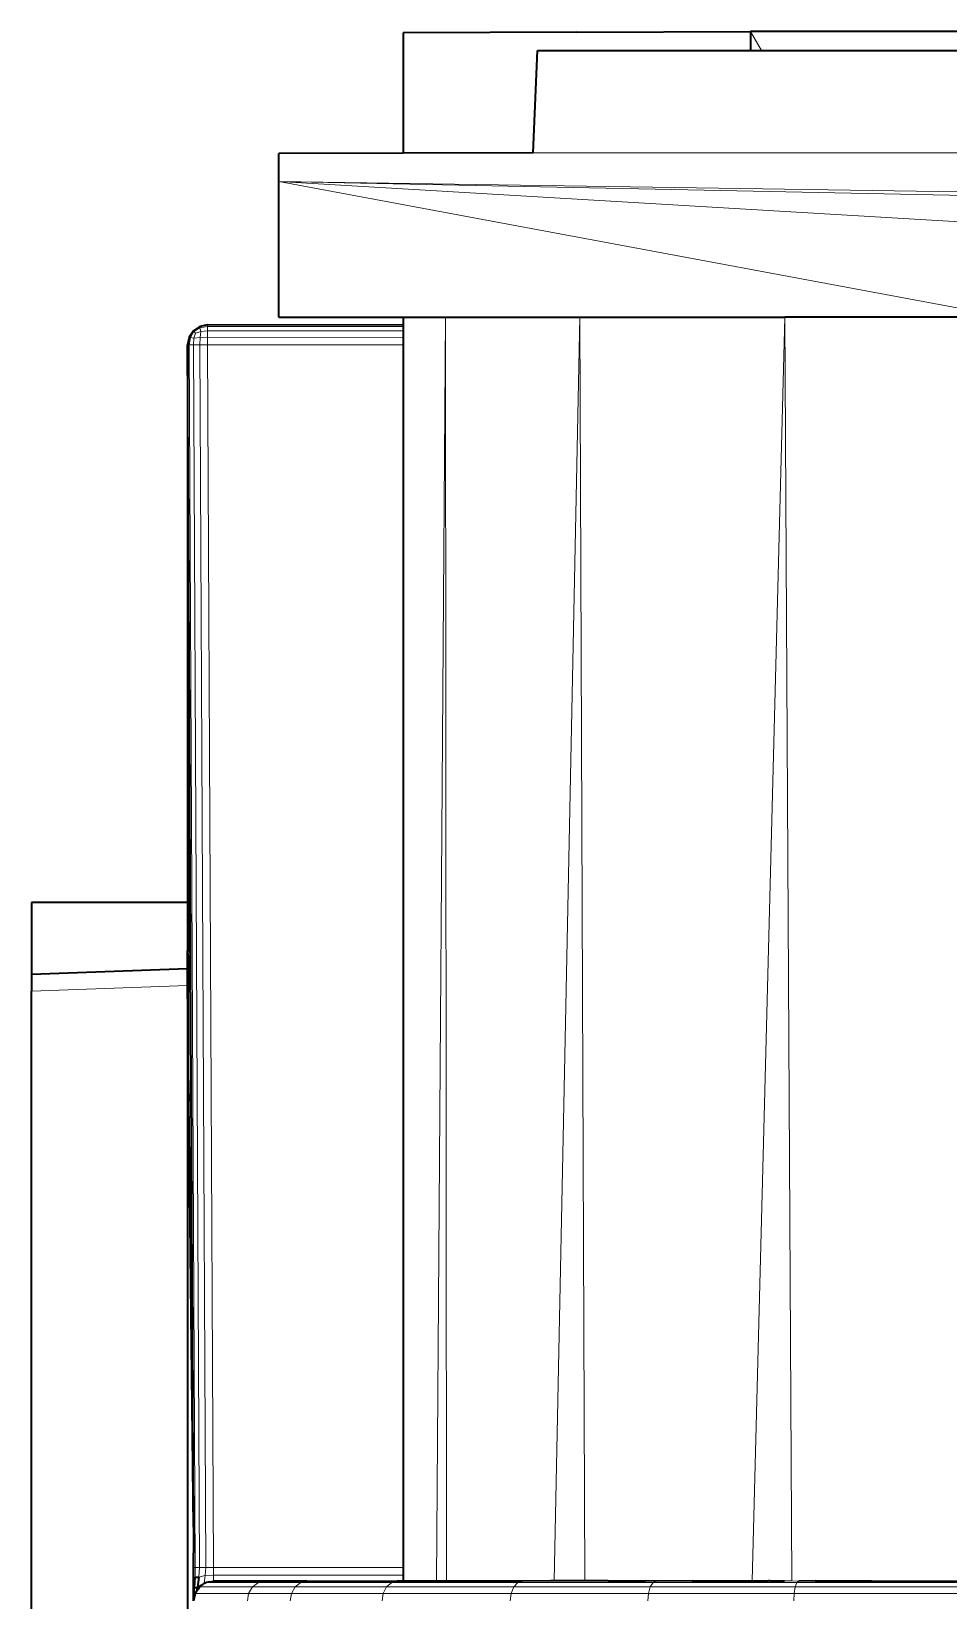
# Model space of a CAD drawing. Header units: inches. Extents: x 1 to 101, y 1 to 36.
# Drawn here: x 77.549 to 79.847, y 24.815 to 28.748 of the extents above; entities that cross this region are included whole.
import ezdxf

# ---------------------------------------------------------------- set-up
doc = ezdxf.new("R2010")
doc.units = ezdxf.units.IN
doc.header["$MEASUREMENT"] = 0
doc.layers.add('Default', color=7, linetype='Continuous')

msp = doc.modelspace()

# ---------------------------------------------------------------- linework, layer by layer
at = {"layer": 'Default', "color": 9, "lineweight": 0, "true_color": 0xcbcbcb, "transparency": 33554687}
for p, q in [((78.9148, 28.7461), (79.35, 28.7471)), ((79.35, 28.7471), (79.35, 28.6996)), ((78.4798, 28.7444), (78.9148, 28.7461)), ((78.4798, 28.4424), (78.4798, 28.7444)), ((78.8168, 28.6997), (78.8057, 28.4436)), ((78.8057, 28.4436), (78.8168, 28.6997)), ((79.35, 28.6996), (78.8168, 28.6997)), ((78.8168, 28.6997), (79.35, 28.6996)), ((79.35, 28.6996), (79.3777, 28.6996)), ((79.3777, 28.6996), (88.8283, 28.6991)), ((78.8057, 28.4436), (78.4798, 28.4424)), ((99.8203, 28.4418), (78.8057, 28.4436)), ((77.9901, 27.962), (78.4798, 27.9619)), ((78.005, 24.8981), (77.9901, 27.962)), ((78.4798, 27.9619), (78.4798, 24.8981)), ((77.5487, 26.3428), (77.9398, 26.3568)), ((77.9399, 20.1589), (77.9398, 26.3568)), ((77.9398, 26.3568), (77.9434, 26.0852)), ((77.9398, 26.3568), (77.9399, 20.1589)), ((77.9399, 20.1589), (77.9398, 26.3568)), ((77.9398, 26.3568), (77.9434, 26.0852)), ((77.5487, 20.1589), (77.5487, 26.3428)), ((77.9434, 26.0852), (77.9434, 26.0671)), ((77.9434, 26.0852), (77.9434, 26.0671)), ((77.9434, 26.0671), (77.9545, 24.9998)), ((77.9434, 26.0671), (77.9545, 24.9998)), ((77.9545, 24.9998), (77.9545, 24.9354)), ((77.9545, 24.9998), (77.9545, 24.9354)), ((77.9545, 24.9354), (77.955, 24.8984)), ((77.9545, 24.9354), (77.955, 24.8984)), ((77.955, 24.8984), (77.9545, 24.8878)), ((77.955, 24.8984), (77.9545, 24.8878)), ((78.4798, 24.8981), (78.005, 24.8981)), ((77.9545, 24.8878), (77.9551, 24.8735)), ((77.9545, 24.8878), (77.9551, 24.8735)), ((77.9551, 24.8735), (77.9551, 24.8486)), ((77.9551, 24.8735), (77.9551, 24.8486)), ((77.9551, 24.8486), (77.9552, 24.8243)), ((77.9551, 24.8486), (77.9552, 24.8243)), ((77.9552, 24.8243), (77.9551, 24.8144)), ((77.9552, 24.8243), (77.9551, 24.8144))]:
    msp.add_line(p, q, dxfattribs=at).dxf.unprotected_set("ltscale", 0)
at = {"layer": 'Default', "color": 7, "lineweight": 35, "ltscale": 5.289577, "transparency": 33554687}
for p, q in [((78.9148, 28.7461), (79.35, 28.7471)), ((82.0992, 28.7478), (79.35, 28.7471)), ((79.35, 28.7471), (79.35, 28.6996)), ((78.9148, 28.7461), (78.4798, 28.7444)), ((78.4798, 28.7444), (78.4798, 28.4424)), ((78.8057, 28.4436), (78.8168, 28.6997)), ((78.8168, 28.6997), (79.35, 28.6996)), ((79.35, 28.6996), (79.3777, 28.6996)), ((79.3777, 28.6996), (88.8283, 28.6991)), ((78.4798, 28.4424), (78.1688, 28.4414)), ((78.1688, 28.3717), (78.1688, 28.4414)), ((78.8057, 28.4436), (78.4798, 28.4424)), ((78.1688, 28.0319), (78.1688, 28.3717)), ((77.9707, 28.0082), (77.9545, 27.9973)), ((77.9899, 28.012), (77.9707, 28.0082)), ((78.4798, 28.0119), (77.9899, 28.012)), ((78.1688, 28.0319), (78.4798, 28.0319)), ((78.4798, 28.0319), (78.4798, 28.0119)), ((78.4798, 28.0319), (78.5861, 28.0319)), ((78.4798, 28.0119), (78.4798, 28.0081)), ((78.4798, 28.0081), (78.4798, 27.9973)), ((78.5861, 28.0319), (78.9231, 28.0319)), ((78.9231, 28.0319), (79.4362, 28.0319)), ((79.9933, 28.0319), (79.4362, 28.0319)), ((77.9437, 27.9811), (77.9399, 27.962)), ((77.9399, 27.962), (77.9399, 26.5645)), ((77.9437, 27.191), (77.9399, 27.962)), ((77.9545, 27.9973), (77.9437, 27.9811)), ((78.4798, 27.9973), (78.4798, 27.981)), ((78.4798, 27.981), (78.4798, 27.9619)), ((78.4798, 27.9619), (78.4798, 24.8981)), ((77.9474, 26.4433), (77.9437, 27.191)), ((77.9399, 26.5645), (77.5487, 26.5645)), ((77.5487, 26.5645), (77.5487, 26.3851)), ((77.9399, 26.5645), (77.9399, 26.4433)), ((77.9434, 26.4249), (77.9399, 26.4433)), ((77.9399, 26.3991), (77.9399, 26.4433)), ((77.9474, 26.4246), (77.9474, 26.4433)), ((77.5487, 26.3851), (77.9399, 26.3991)), ((77.9398, 26.3568), (77.9399, 26.3991)), ((77.9475, 26.4186), (77.9434, 26.4249)), ((77.9475, 26.4186), (77.9474, 26.4246)), ((77.9545, 24.9998), (77.9475, 26.4186)), ((77.5487, 26.3851), (77.5487, 26.3428)), ((77.9398, 26.3568), (77.9399, 20.1589)), ((77.9434, 26.0852), (77.9398, 26.3568)), ((77.5487, 20.1589), (77.5487, 26.3428)), ((77.9434, 26.0852), (77.9434, 26.0671)), ((77.9545, 24.9998), (77.9434, 26.0671)), ((77.9545, 24.9998), (77.9545, 24.9354)), ((77.955, 24.8984), (77.9545, 24.9354)), ((77.9545, 24.8878), (77.955, 24.8984)), ((78.4798, 24.8981), (78.4798, 24.879)), ((77.9551, 24.8735), (77.9545, 24.8878)), ((77.9551, 24.8486), (77.9551, 24.8735)), ((77.9576, 24.8485), (77.9588, 24.8737)), ((77.9588, 24.8737), (77.9685, 24.874)), ((77.9685, 24.874), (77.9649, 24.8488)), ((77.9718, 24.8529), (77.9781, 24.8553)), ((77.9781, 24.8553), (77.9812, 24.8584)), ((77.9847, 24.8596), (77.9812, 24.8584)), ((77.9847, 24.8596), (77.9865, 24.8609)), ((77.9958, 24.8626), (77.9865, 24.8609)), ((77.9958, 24.8626), (78.0048, 24.8644)), ((78.1339, 24.8644), (78.0048, 24.8644)), ((78.2389, 24.8643), (78.1339, 24.8644)), ((78.2389, 24.8643), (78.4652, 24.8644)), ((78.4798, 24.8644), (78.4652, 24.8644)), ((78.4798, 24.879), (78.4798, 24.8644)), ((78.5633, 24.8644), (78.4798, 24.8644)), ((78.5883, 24.8644), (78.5633, 24.8644)), ((78.7782, 24.8644), (78.5883, 24.8644)), ((78.8498, 24.8645), (78.7782, 24.8644)), ((78.8585, 24.8653), (78.8498, 24.8645)), ((78.9355, 24.8653), (78.8585, 24.8653)), ((78.9475, 24.8646), (78.9355, 24.8653)), ((78.9933, 24.8648), (78.9475, 24.8646)), ((78.9933, 24.8648), (79.0865, 24.8649)), ((79.114, 24.8644), (79.0865, 24.8649)), ((79.2041, 24.8653), (79.114, 24.8644)), ((79.2041, 24.8653), (79.3544, 24.8653)), ((79.3544, 24.8653), (79.3953, 24.8653)), ((79.399, 24.8653), (79.3953, 24.8653)), ((79.399, 24.8653), (79.4136, 24.8653)), ((79.403, 24.8653), (79.4072, 24.8653)), ((79.4072, 24.8653), (79.4103, 24.8653)), ((79.4136, 24.8653), (79.4354, 24.8652)), ((79.5125, 24.865), (79.4712, 24.8644)), ((79.5125, 24.865), (79.6537, 24.8647)), ((79.6537, 24.8647), (79.9129, 24.8644)), ((77.9552, 24.8243), (77.9551, 24.8486)), ((77.957, 24.8246), (77.9551, 24.8144)), ((77.9551, 24.8144), (77.9552, 24.8243)), ((77.9552, 24.8243), (77.9576, 24.8485)), ((77.957, 24.8246), (77.9552, 24.8243)), ((77.9586, 24.8328), (77.957, 24.8246)), ((77.9576, 24.8485), (77.9648, 24.8483)), ((77.9662, 24.8443), (77.9586, 24.8328)), ((77.9648, 24.8483), (77.9614, 24.837)), ((77.9662, 24.8443), (77.9649, 24.8488)), ((77.9697, 24.8497), (77.9662, 24.8443)), ((77.9697, 24.8497), (77.9718, 24.8529))]:
    msp.add_line(p, q, dxfattribs=at)
at = {"layer": 'Default', "color": 9, "lineweight": 0, "transparency": 33554687}
for p, q in [((79.35, 28.7471), (82.0992, 28.7478)), ((79.3777, 28.6996), (79.35, 28.7471)), ((88.8283, 28.6991), (79.3777, 28.6996))]:
    msp.add_line(p, q, dxfattribs=at).dxf.unprotected_set("ltscale", 0)
at = {"layer": 'Default', "color": 7, "lineweight": 15, "ltscale": 5.289577, "transparency": 33554687}
for p, q in [((79.3777, 28.6996), (79.35, 28.7471)), ((78.8057, 28.4436), (99.8203, 28.4418)), ((83.9176, 28.0319), (78.1688, 28.3717)), ((78.1688, 28.3717), (100.6387, 28.0319)), ((79.9933, 28.0319), (78.1688, 28.3717)), ((77.9559, 27.9959), (77.9711, 28.0045)), ((77.9707, 28.0082), (77.9711, 28.0045)), ((77.9711, 28.0045), (77.9899, 28.0082)), ((77.9711, 28.0045), (77.9729, 27.9959)), ((77.9899, 28.012), (77.9899, 28.0082)), ((77.9899, 28.0082), (77.9899, 27.9973)), ((77.9899, 28.0082), (78.4798, 28.0081)), ((78.5883, 24.8644), (78.5861, 28.0319)), ((78.9355, 24.8653), (78.9231, 28.0319)), ((79.4539, 24.865), (79.4362, 28.0319)), ((77.9399, 27.962), (77.9438, 27.962)), ((77.9474, 27.9807), (77.9437, 27.9811)), ((77.9438, 27.962), (77.9474, 27.9807)), ((77.9438, 27.962), (77.9588, 24.8982)), ((77.9547, 27.962), (77.9438, 27.962)), ((77.9474, 27.9807), (77.9559, 27.9959)), ((77.956, 27.9789), (77.9474, 27.9807)), ((77.9545, 27.9973), (77.9559, 27.9959)), ((77.956, 27.9789), (77.9547, 27.962)), ((77.9709, 27.962), (77.9547, 27.962)), ((77.9547, 27.962), (77.9697, 24.8982)), ((77.9559, 27.9959), (77.96, 27.9919)), ((77.96, 27.9919), (77.956, 27.9789)), ((77.9712, 27.9807), (77.956, 27.9789)), ((77.9729, 27.9959), (77.96, 27.9919)), ((77.9712, 27.9807), (77.9709, 27.962)), ((77.9901, 27.962), (77.9709, 27.962)), ((77.9709, 27.962), (77.9859, 24.8981)), ((77.9729, 27.9959), (77.9712, 27.9807)), ((77.99, 27.9811), (77.9712, 27.9807)), ((77.9899, 27.9973), (77.9729, 27.9959)), ((77.9899, 27.9973), (77.99, 27.9811)), ((77.9899, 27.9973), (78.4798, 27.9973)), ((77.9901, 27.962), (77.99, 27.9811)), ((77.99, 27.9811), (78.4798, 27.981)), ((78.005, 24.8981), (77.9901, 27.962)), ((77.9901, 27.962), (78.4798, 27.9619)), ((77.9437, 27.191), (77.9437, 26.4433)), ((77.9437, 26.4433), (77.9399, 26.4433)), ((77.9474, 26.4433), (77.9437, 26.4433)), ((77.9437, 26.4433), (77.9474, 26.4246)), ((77.9474, 26.4246), (77.9434, 26.4249)), ((77.9434, 26.0852), (77.9434, 26.4249)), ((77.9398, 26.3568), (77.5487, 26.3428)), ((77.9588, 24.8982), (77.955, 24.8984)), ((77.9588, 24.8737), (77.9588, 24.8982)), ((77.9588, 24.8982), (77.9697, 24.8982)), ((77.9697, 24.8982), (77.9685, 24.874)), ((77.9697, 24.8982), (77.9859, 24.8981)), ((77.9859, 24.8981), (77.9842, 24.8783)), ((77.9859, 24.8981), (78.005, 24.8981)), ((78.4798, 24.8981), (78.005, 24.8981)), ((78.005, 24.8981), (78.0051, 24.8791)), ((77.9545, 24.8878), (77.9551, 24.8735)), ((77.9551, 24.8735), (77.9588, 24.8737)), ((77.9685, 24.874), (77.9842, 24.8783)), ((77.9842, 24.8783), (77.9812, 24.8584)), ((77.9842, 24.8783), (78.0051, 24.8791)), ((78.1177, 24.8608), (77.9865, 24.8609)), ((78.0051, 24.8791), (78.0048, 24.8644)), ((78.0051, 24.8791), (78.4798, 24.879)), ((78.1028, 24.8497), (78.1177, 24.8608)), ((78.1177, 24.8608), (78.1339, 24.8644)), ((78.2236, 24.8608), (78.1177, 24.8608)), ((78.2095, 24.8497), (78.2236, 24.8608)), ((78.2236, 24.8608), (78.2389, 24.8643)), ((78.4514, 24.8609), (78.2236, 24.8608)), ((78.4514, 24.8609), (78.4386, 24.8497)), ((78.4652, 24.8644), (78.4514, 24.8609)), ((78.7672, 24.8609), (78.4514, 24.8609)), ((78.7571, 24.8497), (78.7672, 24.8609)), ((78.7672, 24.8609), (78.7782, 24.8644)), ((79.1063, 24.8609), (78.7672, 24.8609)), ((79.0992, 24.8497), (79.1063, 24.8609)), ((79.1063, 24.8609), (79.114, 24.8644)), ((79.4665, 24.8609), (79.1063, 24.8609)), ((79.4539, 24.865), (79.4354, 24.8652)), ((79.4712, 24.8644), (79.4539, 24.865)), ((79.4622, 24.8497), (79.4665, 24.8609)), ((79.4665, 24.8609), (79.4712, 24.8644)), ((79.914, 24.8609), (79.4665, 24.8609)), ((77.9551, 24.8486), (77.9576, 24.8485)), ((78.093, 24.8328), (77.9586, 24.8328)), ((77.9649, 24.8488), (77.9697, 24.8497)), ((78.1028, 24.8497), (77.9697, 24.8497)), ((78.0899, 24.8144), (78.093, 24.8328)), ((78.093, 24.8328), (78.1028, 24.8497)), ((78.2003, 24.8328), (78.093, 24.8328)), ((78.2095, 24.8497), (78.1028, 24.8497)), ((78.1973, 24.8144), (78.2003, 24.8328)), ((78.2003, 24.8328), (78.2095, 24.8497)), ((78.4302, 24.8328), (78.2003, 24.8328)), ((78.4386, 24.8497), (78.2095, 24.8497)), ((78.4302, 24.8328), (78.4276, 24.8144)), ((78.4386, 24.8497), (78.4302, 24.8328)), ((78.7505, 24.8328), (78.4302, 24.8328)), ((78.7571, 24.8497), (78.4386, 24.8497)), ((78.7484, 24.8144), (78.7505, 24.8328)), ((78.7505, 24.8328), (78.7571, 24.8497)), ((79.0946, 24.8328), (78.7505, 24.8328)), ((79.0992, 24.8497), (78.7571, 24.8497)), ((79.0932, 24.8144), (79.0946, 24.8328)), ((79.0946, 24.8328), (79.0992, 24.8497)), ((79.4594, 24.8328), (79.0946, 24.8328)), ((79.4622, 24.8497), (79.0992, 24.8497)), ((79.4587, 24.8144), (79.4594, 24.8328)), ((79.4594, 24.8328), (79.4622, 24.8497)), ((79.9128, 24.8328), (79.4594, 24.8328)), ((79.9133, 24.8497), (79.4622, 24.8497))]:
    msp.add_line(p, q, dxfattribs=at)
at = {"layer": 'Default', "color": 254, "lineweight": 0, "true_color": 0xcccccc, "transparency": 33554687}
for p, q in [((78.1688, 28.4414), (78.4798, 28.4424)), ((78.1688, 28.3717), (78.1688, 28.4414)), ((78.4798, 28.4424), (78.8057, 28.4436)), ((78.8057, 28.4436), (99.8203, 28.4418)), ((100.6387, 28.0319), (78.1688, 28.3717)), ((77.5487, 26.5645), (77.9399, 26.5645)), ((77.5487, 26.3851), (77.5487, 26.5645)), ((77.9399, 26.5645), (77.9399, 26.4433)), ((77.9399, 26.4433), (77.9399, 26.3991)), ((77.9399, 26.3991), (77.5487, 26.3851))]:
    msp.add_line(p, q, dxfattribs=at).dxf.unprotected_set("ltscale", 0)
at = {"layer": 'Default', "color": 252, "lineweight": 0, "true_color": 0x949494, "transparency": 33554687}
for p, q in [((79.9933, 28.0319), (78.1688, 28.3717)), ((78.1688, 28.3717), (83.9176, 28.0319)), ((83.9176, 28.0319), (78.1688, 28.3717)), ((78.1688, 28.3717), (94.7885, 28.0313)), ((78.1688, 28.3717), (79.9933, 28.0319)), ((78.1688, 28.0319), (78.1688, 28.3717)), ((78.4798, 28.0319), (78.1688, 28.0319)), ((78.5861, 28.0319), (78.4798, 28.0319)), ((78.9231, 28.0319), (78.5861, 28.0319)), ((79.4362, 28.0319), (78.9231, 28.0319)), ((79.9933, 28.0319), (79.4362, 28.0319))]:
    msp.add_line(p, q, dxfattribs=at).dxf.unprotected_set("ltscale", 0)
at = {"layer": 'Default', "color": 251, "lineweight": 0, "true_color": 0x5d5d5d, "transparency": 33554687}
for p, q in [((94.7885, 28.0313), (78.1688, 28.3717)), ((78.1688, 28.3717), (100.6387, 28.0319)), ((78.4798, 28.0119), (78.4798, 28.0319)), ((78.4798, 28.0319), (78.5861, 28.0319)), ((78.4798, 28.0081), (78.4798, 28.0119)), ((78.4798, 27.9973), (78.4798, 28.0081)), ((78.5861, 28.0319), (78.5633, 24.8644)), ((78.4798, 27.981), (78.4798, 27.9973)), ((78.4798, 27.9619), (78.4798, 27.981)), ((78.4798, 24.8981), (78.4798, 27.9619)), ((78.4798, 24.879), (78.4798, 24.8981)), ((78.4798, 24.8644), (78.4798, 24.879)), ((78.5633, 24.8644), (78.4798, 24.8644))]:
    msp.add_line(p, q, dxfattribs=at).dxf.unprotected_set("ltscale", 0)
at = {"layer": 'Default', "color": 252, "lineweight": 0, "true_color": 0x8e8e8e, "transparency": 33554687}
for p, q in [((78.5633, 24.8644), (78.5861, 28.0319)), ((78.5883, 24.8644), (78.5861, 28.0319)), ((78.5861, 28.0319), (78.9231, 28.0319)), ((78.5861, 28.0319), (78.5883, 24.8644)), ((78.9231, 28.0319), (78.8585, 24.8653)), ((78.4386, 24.8497), (78.4514, 24.8609)), ((78.4514, 24.8609), (78.7672, 24.8609)), ((78.5883, 24.8644), (78.5633, 24.8644)), ((78.7782, 24.8644), (78.5883, 24.8644)), ((78.7672, 24.8609), (78.7571, 24.8497)), ((78.8498, 24.8645), (78.7782, 24.8644)), ((78.8585, 24.8653), (78.8498, 24.8645)), ((78.4302, 24.8328), (78.4386, 24.8497)), ((78.7505, 24.8328), (78.4302, 24.8328)), ((78.7571, 24.8497), (78.4386, 24.8497)), ((78.4386, 24.8497), (78.7571, 24.8497)), ((78.7571, 24.8497), (78.7505, 24.8328))]:
    msp.add_line(p, q, dxfattribs=at).dxf.unprotected_set("ltscale", 0)
at = {"layer": 'Default', "color": 252, "lineweight": 0, "true_color": 0x929292, "transparency": 33554687}
for p, q in [((78.8585, 24.8653), (78.9231, 28.0319)), ((78.9231, 28.0319), (78.9355, 24.8653)), ((78.7571, 24.8497), (78.7672, 24.8609)), ((78.7672, 24.8609), (79.1063, 24.8609)), ((78.9355, 24.8653), (78.8585, 24.8653)), ((79.1063, 24.8609), (79.0992, 24.8497)), ((78.7505, 24.8328), (78.7571, 24.8497)), ((79.0946, 24.8328), (78.7505, 24.8328)), ((79.0992, 24.8497), (78.7571, 24.8497)), ((78.7571, 24.8497), (79.0992, 24.8497)), ((79.0992, 24.8497), (79.0946, 24.8328))]:
    msp.add_line(p, q, dxfattribs=at).dxf.unprotected_set("ltscale", 0)
at = {"layer": 'Default', "color": 253, "lineweight": 0, "true_color": 0xb5b5b5, "transparency": 33554687}
for p, q in [((78.9355, 24.8653), (78.9231, 28.0319)), ((78.9231, 28.0319), (79.4362, 28.0319)), ((79.4362, 28.0319), (79.3544, 24.8653)), ((77.9718, 24.8529), (77.9781, 24.8553)), ((77.9781, 24.8553), (77.9812, 24.8584)), ((77.9812, 24.8584), (77.9847, 24.8596)), ((77.9847, 24.8596), (77.9865, 24.8609)), ((77.9865, 24.8609), (77.9958, 24.8626)), ((78.1177, 24.8608), (77.9865, 24.8609)), ((77.9865, 24.8609), (78.1177, 24.8608)), ((77.9958, 24.8626), (78.0048, 24.8644)), ((78.0048, 24.8644), (78.1339, 24.8644)), ((78.1028, 24.8497), (78.1177, 24.8608)), ((78.1177, 24.8608), (78.1028, 24.8497)), ((78.1339, 24.8644), (78.1177, 24.8608)), ((78.1177, 24.8608), (78.2236, 24.8608)), ((78.2095, 24.8497), (78.2236, 24.8608)), ((78.2236, 24.8608), (78.2095, 24.8497)), ((78.2236, 24.8608), (78.4514, 24.8609)), ((78.4514, 24.8609), (78.4386, 24.8497)), ((78.9475, 24.8646), (78.9355, 24.8653)), ((78.9933, 24.8648), (78.9475, 24.8646)), ((79.0865, 24.8649), (78.9933, 24.8648)), ((79.114, 24.8644), (79.0865, 24.8649)), ((79.0992, 24.8497), (79.1063, 24.8609)), ((79.1063, 24.8609), (79.114, 24.8644)), ((79.4665, 24.8609), (79.1063, 24.8609)), ((79.1063, 24.8609), (79.4665, 24.8609)), ((79.114, 24.8644), (79.2041, 24.8653)), ((79.2041, 24.8653), (79.114, 24.8644)), ((79.2041, 24.8653), (79.3544, 24.8653)), ((79.3544, 24.8653), (79.2041, 24.8653)), ((79.3544, 24.8653), (79.3953, 24.8653)), ((79.3953, 24.8653), (79.399, 24.8653)), ((79.399, 24.8653), (79.4136, 24.8653)), ((79.4136, 24.8653), (79.4354, 24.8652)), ((79.4354, 24.8652), (79.4539, 24.865)), ((79.4539, 24.865), (79.4712, 24.8644)), ((79.4665, 24.8609), (79.4622, 24.8497)), ((79.4712, 24.8644), (79.4665, 24.8609)), ((77.9697, 24.8497), (77.9718, 24.8529)), ((78.1028, 24.8497), (77.9697, 24.8497)), ((78.2095, 24.8497), (78.1028, 24.8497)), ((78.4386, 24.8497), (78.2095, 24.8497)), ((79.0946, 24.8328), (79.0992, 24.8497)), ((79.4594, 24.8328), (79.0946, 24.8328)), ((79.4622, 24.8497), (79.0992, 24.8497)), ((79.0992, 24.8497), (79.4622, 24.8497)), ((79.4622, 24.8497), (79.4594, 24.8328))]:
    msp.add_line(p, q, dxfattribs=at).dxf.unprotected_set("ltscale", 0)
at = {"layer": 'Default', "color": 253, "lineweight": 0, "true_color": 0xb2b2b2, "transparency": 33554687}
for p, q in [((79.3544, 24.8653), (79.4362, 28.0319)), ((79.4362, 28.0319), (79.4539, 24.865)), ((79.3953, 24.8653), (79.3544, 24.8653)), ((79.399, 24.8653), (79.3953, 24.8653)), ((79.4136, 24.8653), (79.399, 24.8653)), ((79.4354, 24.8652), (79.4136, 24.8653)), ((79.4539, 24.865), (79.4354, 24.8652))]:
    msp.add_line(p, q, dxfattribs=at).dxf.unprotected_set("ltscale", 0)
at = {"layer": 'Default', "color": 9, "lineweight": 0, "true_color": 0xc9c9c9, "transparency": 33554687}
for p, q in [((79.4539, 24.865), (79.4362, 28.0319)), ((79.4362, 28.0319), (79.9933, 28.0319)), ((77.9859, 24.8981), (77.9709, 27.962)), ((77.9709, 27.962), (77.9901, 27.962)), ((77.99, 27.9811), (78.4798, 27.981)), ((77.9901, 27.962), (77.99, 27.9811)), ((78.4798, 27.9619), (77.9901, 27.962)), ((77.9901, 27.962), (78.005, 24.8981)), ((78.4798, 27.981), (78.4798, 27.9619)), ((78.005, 24.8981), (77.9859, 24.8981)), ((78.005, 24.8981), (78.4798, 24.8981)), ((78.0051, 24.8791), (78.005, 24.8981)), ((78.4798, 24.8981), (78.4798, 24.879)), ((78.0048, 24.8644), (78.0051, 24.8791)), ((78.1339, 24.8644), (78.0048, 24.8644)), ((78.0051, 24.8791), (78.4798, 24.879)), ((78.4798, 24.879), (78.0051, 24.8791)), ((78.2389, 24.8643), (78.1339, 24.8644)), ((78.4652, 24.8644), (78.2389, 24.8643)), ((78.4798, 24.8644), (78.4652, 24.8644)), ((78.4798, 24.879), (78.4798, 24.8644)), ((79.4712, 24.8644), (79.4539, 24.865)), ((79.4622, 24.8497), (79.4665, 24.8609)), ((79.4665, 24.8609), (79.914, 24.8609)), ((79.5125, 24.865), (79.4712, 24.8644)), ((79.6537, 24.8647), (79.5125, 24.865)), ((79.9129, 24.8644), (79.6537, 24.8647)), ((79.4594, 24.8328), (79.4622, 24.8497)), ((79.9128, 24.8328), (79.4594, 24.8328)), ((79.9133, 24.8497), (79.4622, 24.8497)), ((79.4622, 24.8497), (79.9133, 24.8497))]:
    msp.add_line(p, q, dxfattribs=at).dxf.unprotected_set("ltscale", 0)
at = {"layer": 'Default', "color": 253, "lineweight": 0, "true_color": 0xb4b4b4, "transparency": 33554687}
for p, q in [((77.9399, 27.962), (77.9438, 27.962)), ((77.9437, 27.191), (77.9399, 27.962)), ((77.9438, 27.962), (77.9588, 24.8982)), ((77.9474, 26.4433), (77.9437, 27.191)), ((77.9474, 26.4246), (77.9474, 26.4433)), ((77.9475, 26.4186), (77.9474, 26.4246)), ((77.9545, 24.9998), (77.9475, 26.4186)), ((77.9545, 24.9354), (77.9545, 24.9998)), ((77.955, 24.8984), (77.9545, 24.9354)), ((77.9588, 24.8982), (77.955, 24.8984)), ((79.4665, 24.8609), (79.4712, 24.8644)), ((79.914, 24.8609), (79.4665, 24.8609)), ((79.4712, 24.8644), (79.5125, 24.865)), ((79.5125, 24.865), (79.6537, 24.8647)), ((79.6537, 24.8647), (79.9129, 24.8644))]:
    msp.add_line(p, q, dxfattribs=at).dxf.unprotected_set("ltscale", 0)
at = {"layer": 'Default', "color": 252, "lineweight": 0, "true_color": 0x8f8f8f, "transparency": 33554687}
for p, q in [((77.9399, 26.5645), (77.9399, 27.962)), ((77.9399, 27.962), (77.9437, 27.191)), ((77.9437, 27.191), (77.9437, 26.4433)), ((77.9399, 26.4433), (77.9399, 26.5645)), ((77.9437, 26.4433), (77.9399, 26.4433)), ((77.9434, 26.4249), (77.9475, 26.4186)), ((77.9434, 26.0852), (77.9434, 26.4249)), ((77.9475, 26.4186), (77.9545, 24.9998)), ((77.9434, 26.0671), (77.9434, 26.0852)), ((77.9545, 24.9998), (77.9434, 26.0671))]:
    msp.add_line(p, q, dxfattribs=at).dxf.unprotected_set("ltscale", 0)
at = {"layer": 'Default', "color": 250, "lineweight": 0, "true_color": 0x444444, "transparency": 33554687}
for p, q in [((77.9588, 24.8982), (77.9438, 27.962)), ((77.9438, 27.962), (77.9547, 27.962)), ((77.9547, 27.962), (77.9697, 24.8982)), ((77.5487, 26.3851), (77.9399, 26.3991)), ((77.9399, 26.3991), (77.9398, 26.3568)), ((77.5487, 26.3428), (77.5487, 26.3851)), ((77.9398, 26.3568), (77.5487, 26.3428)), ((77.9697, 24.8982), (77.9588, 24.8982))]:
    msp.add_line(p, q, dxfattribs=at).dxf.unprotected_set("ltscale", 0)
at = {"layer": 'Default', "color": 251, "lineweight": 0, "true_color": 0x6a6a6a, "transparency": 33554687}
for p, q in [((77.9547, 27.962), (77.9709, 27.962)), ((77.9697, 24.8982), (77.9547, 27.962)), ((77.9709, 27.962), (77.9859, 24.8981)), ((77.9859, 24.8981), (77.9697, 24.8982))]:
    msp.add_line(p, q, dxfattribs=at).dxf.unprotected_set("ltscale", 0)
at = {"layer": 'Default', "color": 8, "lineweight": 0, "true_color": 0x717171, "transparency": 33554687}
for p, q in [((78.1177, 24.8608), (78.1339, 24.8644)), ((78.2236, 24.8608), (78.1177, 24.8608)), ((78.1339, 24.8644), (78.2389, 24.8643)), ((78.2389, 24.8643), (78.2236, 24.8608))]:
    msp.add_line(p, q, dxfattribs=at).dxf.unprotected_set("ltscale", 0)
at = {"layer": 'Default', "color": 252, "lineweight": 0, "true_color": 0x858585, "transparency": 33554687}
for p, q in [((78.2236, 24.8608), (78.2389, 24.8643)), ((78.4514, 24.8609), (78.2236, 24.8608)), ((78.2389, 24.8643), (78.4652, 24.8644)), ((78.4652, 24.8644), (78.4514, 24.8609))]:
    msp.add_line(p, q, dxfattribs=at).dxf.unprotected_set("ltscale", 0)
at = {"layer": 'Default', "color": 252, "lineweight": 0, "true_color": 0x939393, "transparency": 33554687}
for p, q in [((78.4514, 24.8609), (78.4652, 24.8644)), ((78.7672, 24.8609), (78.4514, 24.8609)), ((78.4652, 24.8644), (78.4798, 24.8644)), ((78.4798, 24.8644), (78.5633, 24.8644)), ((78.5633, 24.8644), (78.5883, 24.8644)), ((78.5883, 24.8644), (78.7782, 24.8644)), ((78.7782, 24.8644), (78.7672, 24.8609))]:
    msp.add_line(p, q, dxfattribs=at).dxf.unprotected_set("ltscale", 0)
at = {"layer": 'Default', "color": 251, "lineweight": 0, "true_color": 0x595959, "transparency": 33554687}
for p, q in [((78.7672, 24.8609), (78.7782, 24.8644)), ((79.1063, 24.8609), (78.7672, 24.8609)), ((78.7782, 24.8644), (78.8498, 24.8645)), ((78.8498, 24.8645), (78.8585, 24.8653)), ((78.8585, 24.8653), (78.9355, 24.8653)), ((78.9355, 24.8653), (78.9475, 24.8646)), ((78.9475, 24.8646), (78.9933, 24.8648)), ((78.9933, 24.8648), (79.0865, 24.8649)), ((79.0865, 24.8649), (79.114, 24.8644)), ((79.114, 24.8644), (79.1063, 24.8609))]:
    msp.add_line(p, q, dxfattribs=at).dxf.unprotected_set("ltscale", 0)
at = {"layer": 'Default', "color": 251, "lineweight": 0, "true_color": 0x666666, "transparency": 33554687}
for p, q in [((77.9551, 24.8144), (77.957, 24.8246)), ((77.957, 24.8246), (77.9586, 24.8328)), ((77.9586, 24.8328), (78.093, 24.8328)), ((78.093, 24.8328), (78.0899, 24.8144))]:
    msp.add_line(p, q, dxfattribs=at).dxf.unprotected_set("ltscale", 0)
at = {"layer": 'Default', "color": 251, "lineweight": 0, "true_color": 0x6d6d6d, "transparency": 33554687}
for p, q in [((77.9586, 24.8328), (77.9662, 24.8443)), ((78.093, 24.8328), (77.9586, 24.8328)), ((77.9662, 24.8443), (77.9697, 24.8497)), ((77.9697, 24.8497), (78.1028, 24.8497)), ((78.093, 24.8328), (78.1028, 24.8497)), ((78.1028, 24.8497), (78.093, 24.8328)), ((78.2003, 24.8328), (78.093, 24.8328)), ((78.1028, 24.8497), (78.2095, 24.8497)), ((78.2003, 24.8328), (78.2095, 24.8497)), ((78.2095, 24.8497), (78.2003, 24.8328)), ((78.4302, 24.8328), (78.2003, 24.8328)), ((78.2095, 24.8497), (78.4386, 24.8497)), ((78.4386, 24.8497), (78.4302, 24.8328))]:
    msp.add_line(p, q, dxfattribs=at).dxf.unprotected_set("ltscale", 0)
at = {"layer": 'Default', "color": 8, "lineweight": 0, "true_color": 0x797979, "transparency": 33554687}
for p, q in [((78.0899, 24.8144), (78.093, 24.8328)), ((78.093, 24.8328), (78.2003, 24.8328)), ((78.2003, 24.8328), (78.1973, 24.8144))]:
    msp.add_line(p, q, dxfattribs=at).dxf.unprotected_set("ltscale", 0)
at = {"layer": 'Default', "color": 252, "lineweight": 0, "true_color": 0x909090, "transparency": 33554687}
for p, q in [((78.1973, 24.8144), (78.2003, 24.8328)), ((78.2003, 24.8328), (78.4302, 24.8328)), ((78.4302, 24.8328), (78.4276, 24.8144))]:
    msp.add_line(p, q, dxfattribs=at).dxf.unprotected_set("ltscale", 0)
at = {"layer": 'Default', "color": 253, "lineweight": 0, "true_color": 0xa1a1a1, "transparency": 33554687}
for p, q in [((78.4276, 24.8144), (78.4302, 24.8328)), ((78.4302, 24.8328), (78.7505, 24.8328)), ((78.7505, 24.8328), (78.7484, 24.8144))]:
    msp.add_line(p, q, dxfattribs=at).dxf.unprotected_set("ltscale", 0)
at = {"layer": 'Default', "color": 253, "lineweight": 0, "true_color": 0xb6b6b6, "transparency": 33554687}
for p, q in [((78.7484, 24.8144), (78.7505, 24.8328)), ((78.7505, 24.8328), (79.0946, 24.8328)), ((79.0946, 24.8328), (79.0932, 24.8144))]:
    msp.add_line(p, q, dxfattribs=at).dxf.unprotected_set("ltscale", 0)
at = {"layer": 'Default', "color": 9, "lineweight": 0, "true_color": 0xc1c1c1, "transparency": 33554687}
for p, q in [((79.0932, 24.8144), (79.0946, 24.8328)), ((79.0946, 24.8328), (79.4594, 24.8328)), ((79.4594, 24.8328), (79.4587, 24.8144))]:
    msp.add_line(p, q, dxfattribs=at).dxf.unprotected_set("ltscale", 0)
at = {"layer": 'Default', "color": 9, "lineweight": 0, "true_color": 0xc8c8c8, "transparency": 33554687}
for p, q in [((79.4587, 24.8144), (79.4594, 24.8328)), ((79.4594, 24.8328), (79.9128, 24.8328))]:
    msp.add_line(p, q, dxfattribs=at).dxf.unprotected_set("ltscale", 0)

doc.saveas('drawing.dxf')
